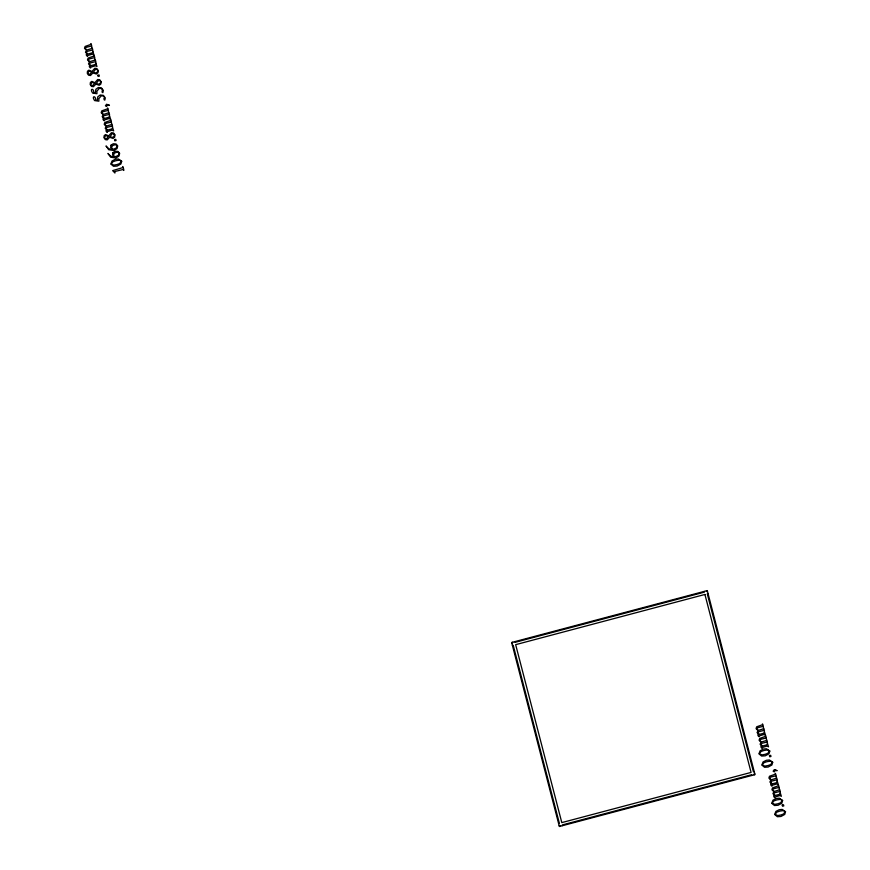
<?xml version="1.0" encoding="UTF-8"?>
<svg xmlns="http://www.w3.org/2000/svg" width="870" height="870" viewBox="0 0 870 870"><rect width="100%" height="100%" fill="white"/><g stroke="black" fill="none" stroke-linecap="round" stroke-linejoin="round"><path stroke-width="1.3" d="M511.832 643.213L512.615 643.006L512.419 642.267M707.462 591.328L706.679 591.535L706.494 590.806M512.43 645.507L513.213 645.301L559.356 823.259L558.573 823.466M708.06 593.634L707.277 593.84L753.431 771.788L754.203 771.581M559.171 825.76L559.954 825.554L560.149 826.293M754.801 773.887L754.018 774.093L754.214 774.833M704.145 591.426L704.33 592.165L515.062 642.354L514.866 641.614M751.865 775.453L751.68 774.713L562.401 824.912L562.596 825.641M92.883 51.591L92.1 52.907L87.848 54.027L86.489 52.646L86.989 51.417L92.111 50.101C93.938 53.331 91.72 44.816 91.709 48.513L86.837 50.025L85.456 48.676L85.825 47.448L91.143 46.088C92.796 49.209 90.643 40.944 90.752 44.446L85.086 46.447L84.466 48.285L86.424 50.286L85.499 52.222L87.337 54.234C84.379 53.635 88.435 58.192 87.631 55.56L92.361 54.147L93.938 54.853L92.883 51.591M95.896 63.227L95.113 64.532L90.871 65.663L89.512 64.271L90.001 63.053L95.135 61.737C96.951 64.956 94.732 56.452 94.721 60.15L89.849 61.661L88.479 60.313L88.838 59.084L94.167 57.724C95.82 60.846 93.666 52.581 93.764 56.082L88.098 58.072L87.489 59.921L89.447 61.922L88.512 63.858L90.349 65.859C87.424 65.261 91.448 69.839 90.654 67.197L95.385 65.783L96.961 66.49L95.896 63.227M109.576 115.993L108.804 117.309L104.552 118.429L103.193 117.048L103.682 115.819L108.815 114.503C110.642 117.733 108.424 109.218 108.413 112.915L103.53 114.427L102.16 113.078L102.529 111.849L107.847 110.49C109.5 113.611 107.347 105.357 107.456 108.859L101.779 110.849L101.17 112.687L103.128 114.688L102.192 116.634L104.03 118.635C101.083 118.037 105.129 122.594 104.335 119.962L109.065 118.548L110.642 119.255L109.576 115.993M112.6 127.629L111.817 128.934L107.575 130.065L106.205 128.684L106.706 127.455L111.828 126.139C113.655 129.358 111.436 120.854 111.425 124.551L106.553 126.063L105.183 124.715L105.542 123.486L110.86 122.126C112.513 125.247 110.37 116.982 110.468 120.484L104.802 122.485L104.193 124.323L106.14 126.324L105.216 128.26L107.053 130.261C104.128 129.663 108.152 134.241 107.358 131.598L112.089 130.185L113.665 130.891L112.6 127.629M764.469 731.931L763.697 733.247L759.445 734.378L758.085 732.986L758.575 731.768L763.708 730.452C765.535 733.671 763.316 725.167 763.305 728.864L758.422 730.376L757.052 729.027L757.411 727.798L762.74 726.439C764.393 729.56 762.24 721.295 762.348 724.797L756.672 726.787L756.063 728.636L758.02 730.637L757.085 732.573L758.923 734.574C755.976 733.975 760.021 738.543 759.227 735.911L763.958 734.497L765.535 735.204L764.469 731.931M767.492 743.567L766.709 744.883L762.468 746.014L761.098 744.622L761.598 743.404L766.72 742.088C768.547 745.307 766.329 736.803 766.318 740.5L761.446 742.012L760.075 740.664L760.434 739.435L765.752 738.075C767.405 741.196 765.252 732.932 765.361 736.433L759.695 738.423L759.086 740.261L761.032 742.273L760.108 744.209L761.946 746.21C759.021 745.612 763.044 750.19 762.25 747.537L766.981 746.134L768.558 746.841L767.492 743.567M777.291 781.38L776.518 782.695L772.266 783.826L770.907 782.434L771.396 781.206L776.529 779.901C778.356 783.12 776.138 774.604 776.127 778.302L771.244 779.824L769.874 778.465L770.244 777.236L775.561 775.877C777.214 778.998 775.061 770.744 775.17 774.246L769.493 776.236L768.884 778.074L770.842 780.075L769.906 782.021L771.744 784.022C768.819 783.413 772.854 788.002 772.049 785.349L776.779 783.946L778.356 784.653L777.291 781.38M780.314 793.016L779.531 794.332L775.29 795.452L773.919 794.071L774.42 792.842L779.542 791.537C781.369 794.756 779.15 786.241 779.139 789.938L774.267 791.461L772.897 790.101L773.256 788.872L778.574 787.513C780.227 790.634 778.084 782.38 778.182 785.882L772.516 787.872L771.907 789.71L773.854 791.711L772.93 793.657L774.768 795.658C771.81 795.06 775.866 799.628 775.072 796.985L779.803 795.582L781.38 796.289L780.314 793.016M98.179 70.481L98.005 72.71L96.374 74.048L92.959 72.884L90.48 75.527L88.533 75.19L87.283 73.297L87.468 71.253L88.86 70.133L91.97 71.481L94.786 68.262L96.864 68.556L98.179 70.481M101.083 81.693L100.909 83.922L99.278 85.271L95.863 84.107L93.394 86.739L91.448 86.402L90.186 84.51L90.382 82.465L91.774 81.356L94.873 82.704L97.69 79.485L99.778 79.779L101.083 81.693M114.873 134.883L114.709 137.112L113.078 138.45L109.663 137.286L107.184 139.929L105.237 139.591L103.987 137.699L104.172 135.655L105.564 134.545L108.663 135.883L111.48 132.664L113.568 132.958L114.873 134.883M107.184 105.444L106.564 106.488L105.433 105.814L106.575 104.248L109.446 105.281L107.119 104.726L107.184 105.444M774.898 770.842L774.278 771.875L773.147 771.211L774.289 769.635L777.16 770.668L774.833 770.113L774.898 770.842M87.957 71.971L87.772 73.395L89.719 74.537L91.763 72.003L89.099 71.21L87.957 71.971M90.861 83.183L90.687 84.618L92.633 85.76L94.678 83.215L92.002 82.422L90.861 83.183M104.65 136.373L104.476 137.808L106.423 138.939L108.467 136.405L105.803 135.611L104.65 136.373M97.831 75.277L98.136 76.451L99.376 76.125L99.071 74.94L97.831 75.277M110.99 145.203L110.642 147.389L111.838 149.161C107.989 150.684 102.758 140.809 108.685 149.727L113.926 150.521L117.058 148.563L117.733 145.877L116.014 143.952L113.23 143.767L110.99 145.203M114.525 139.678L114.829 140.853L116.08 140.527L115.775 139.341L114.525 139.678M112.937 152.685L112.578 154.86L113.774 156.643C109.924 158.166 104.694 148.292 110.62 157.198L115.862 158.003L118.994 156.034L119.668 153.359L117.95 151.434L115.166 151.25L112.937 152.685M769.417 755.628L769.722 756.802L770.972 756.476L770.668 755.29L769.417 755.628M782.239 805.065L782.543 806.24L783.794 805.914L783.489 804.739L782.239 805.065M102.323 90.948L102.105 92.166L102.845 92.655L103.367 90.502L101.464 87.903L98.299 87.511L95.885 89.284L95.363 92.927L93.84 92.677C94.025 87.87 89.164 88.185 92.622 93.101L96.94 93.71L96.907 91.176L99.278 88.392L101.377 88.512L102.551 89.773L102.323 90.948M104.259 98.419L104.041 99.648L104.791 100.137L105.313 97.984L103.41 95.374L100.246 94.982L97.821 96.766L97.299 100.409L95.776 100.148C95.961 95.352 91.1 95.656 94.558 100.583L98.886 101.192L98.843 98.658L101.224 95.874L103.323 95.994L104.487 97.244L104.259 98.419M97.723 70.524L97.429 71.992L95.874 72.96L93.188 72.395L95.548 69.285L96.896 69.382L97.723 70.524M100.637 81.736L100.344 83.215L98.788 84.183L96.102 83.607L98.451 80.497L99.811 80.595L100.637 81.736M114.427 134.926L114.133 136.405L112.578 137.362L109.892 136.797L112.241 133.686L113.6 133.784L114.427 134.926M114.438 171.597L114.96 173L112.621 170.618L122.746 167.616C122.235 163.103 125.073 173.728 123.148 169.487L114.438 171.597M121.691 161.254L120.919 163.995L117.145 166.061L113.524 166.3L110.849 164.071L112.045 160.961L115.329 159.297L118.353 158.982L121.691 161.254M769.798 751.027L769.026 753.768L765.252 755.823L761.631 756.073L758.944 753.833L760.141 750.734L763.436 749.07L766.459 748.755L769.798 751.027M772.701 762.25L771.929 764.98L768.156 767.046L764.534 767.296L761.859 765.056L763.055 761.946L766.339 760.293L769.374 759.967L772.701 762.25M782.619 800.476L781.847 803.206L778.074 805.272L774.452 805.522L771.766 803.282L772.962 800.182L776.257 798.519L779.281 798.203L782.619 800.476M785.534 811.688L784.751 814.429L780.977 816.484L777.356 816.734L774.681 814.494L775.877 811.395L779.161 809.731L782.195 809.415L785.534 811.688M117.232 145.91L116.439 147.835L114.09 148.998L112.632 149.151L111.534 147.835L112.415 145.747L114.166 144.953L116.112 144.855L117.232 145.91M119.168 153.392L118.374 155.317L116.036 156.48L114.579 156.633L113.47 155.317L114.361 153.218L116.112 152.424L118.059 152.337L119.168 153.392M121.234 161.287L119.723 163.56L116.961 164.56L113.872 165.115L111.273 163.995L112.926 161.744L115.884 160.7L119.603 160.145L121.234 161.287M769.341 751.06L767.818 753.333L765.067 754.333L761.979 754.888L759.379 753.757L761.032 751.506L763.98 750.473L767.71 749.918L769.341 751.06M772.245 762.272L770.733 764.556L767.982 765.546L764.882 766.111L762.283 764.98L763.947 762.729L766.894 761.685L770.613 761.13L772.245 762.272M782.163 800.498L780.64 802.782L777.889 803.771L774.8 804.337L772.201 803.206L773.854 800.955L776.812 799.911L780.531 799.356L782.163 800.498M785.066 811.721L783.555 813.994L780.803 814.994L777.704 815.549L775.105 814.429L776.769 812.178L779.716 811.134L783.435 810.579L785.066 811.721M707.277 590.6L511.636 642.473L559.366 826.5L754.997 774.626L707.277 590.6M704.928 594.46L515.66 644.659L561.803 822.607L751.082 772.419L704.928 594.46"/></g></svg>
